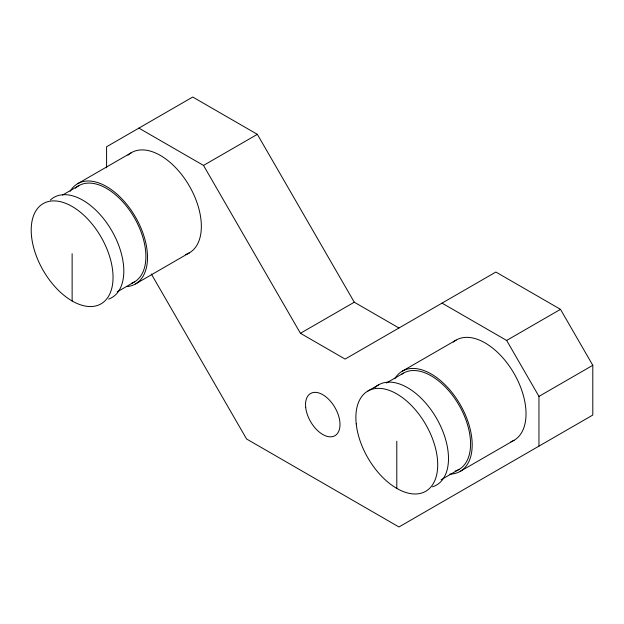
<?xml version="1.0" encoding="UTF-8"?>
<svg xmlns="http://www.w3.org/2000/svg" width="624" height="624" viewBox="0 0 624 624"><rect width="100%" height="100%" fill="white"/><g stroke="black" fill="none" stroke-linecap="round" stroke-linejoin="round"><path stroke-width="0.94" d="M72.127 300.971L72.127 253.718M77.649 183.698L131.492 152.607M62.455 195.109L78.788 185.679M138.895 128.115L203.51 165.422L257.353 134.339L354.276 302.203L398.954 328.006M117.226 291.868L134.378 281.962M135.525 283.943L189.368 252.853M203.51 165.422L300.433 333.294L354.276 302.203M367.864 391.045L378.628 384.829M402.324 371.147L456.167 340.057M386.311 383.027L403.463 373.129M442.026 303.131L506.649 340.439L560.492 309.348L592.8 365.305L592.8 415.046L398.954 526.968L246.589 439L151.304 273.975M538.957 446.137L538.957 396.396L592.8 365.305M441.082 479.786L459.053 469.412M460.2 471.385L514.043 440.302M257.353 134.339L192.738 97.032L106.587 146.765L106.587 167.809M560.492 309.348L495.877 272.041L345.111 359.089L300.433 333.294M506.649 340.439L538.957 396.396M396.794 441.16L396.794 488.42M50.427 199.984A57.876 33.415 60 0 1 111.446 230.139A57.876 33.415 60 0 1 108.646 299.091M75.403 188.183A55.591 32.097 60 0 1 134.012 217.144A55.591 32.097 60 0 1 131.321 283.374M70.122 191.311A57.876 33.415 60 0 1 134.753 215.803A57.876 33.415 60 0 1 127.046 286.556M127.967 155.22A57.876 33.415 60 0 1 189.368 186.022A57.876 33.415 60 0 1 185.344 254.6M375.102 387.434A57.876 33.415 60 0 1 436.504 418.236A57.876 33.415 60 0 1 432.479 486.821M401.372 374.533A55.591 32.097 60 0 1 459.771 406.481A55.591 32.097 60 0 1 455.185 471.097M394.797 378.76A57.876 33.415 60 0 1 460.2 404.563A57.876 33.415 60 0 1 449.842 474.1M453.305 342.077A57.876 33.415 60 0 1 514.043 373.472A57.876 33.415 60 0 1 510.861 441.776M31.551 236.457A57.876 33.415 60 0 0 97.04 305.588A57.876 33.415 60 0 0 87.781 219.102A57.876 33.415 60 0 0 31.551 236.457M356.226 423.907A57.876 33.415 60 0 0 421.707 493.038A57.876 33.415 60 0 0 412.456 406.552A57.876 33.415 60 0 0 356.226 423.907M305.682 407.324A24.367 14.071 60 0 0 333.255 436.433A24.367 14.071 60 0 0 329.363 400.015A24.367 14.071 60 0 0 305.682 407.324"/></g></svg>
